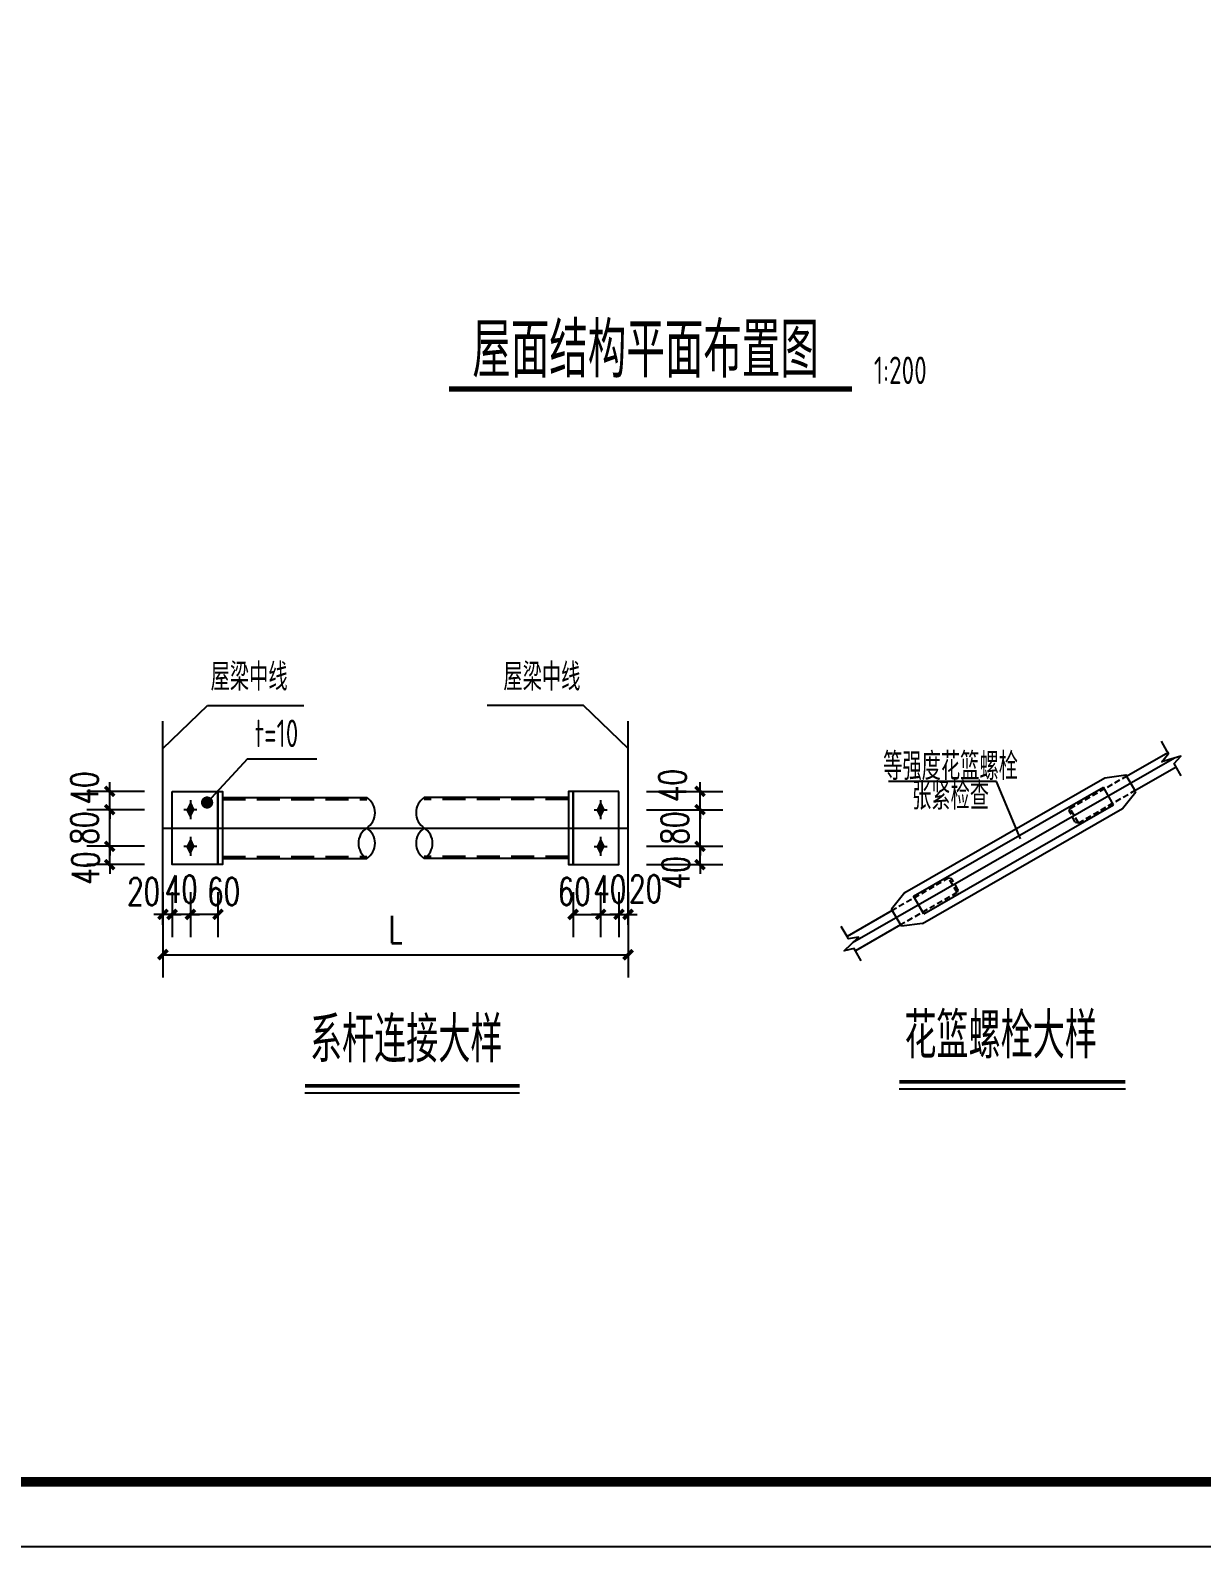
# Model space of a CAD drawing. Extents: x 180850 to 1400258, y 48356 to 327067.
# Drawn here: x 709208 to 734764, y 136382 to 169476 of the extents above; entities that cross this region are included whole.
import ezdxf
from ezdxf.enums import TextEntityAlignment as Align

# ---------------------------------------------------------------- set-up
doc = ezdxf.new("R2010")
doc.units = 0
doc.header["$LTSCALE"] = 1000
doc.linetypes.add('DASHED', pattern=[0.75, 0.5, -0.25])
doc.linetypes.add('HIDDEN2', pattern=[0.1875, 0.125, -0.0625])
for name, color, linetype in [('AXIS', 3, 'Continuous'), ('BOLT', 251, 'Continuous'), ('DOTE', 1, 'Continuous'), ('NUM', 7, 'Continuous'), ('PUB_TITLE', 4, 'Continuous'), ('PZ', 202, 'Continuous'), ('SC', 3, 'Continuous'), ('TEXT', 7, 'Continuous'), ('THIN', 7, 'Continuous'), ('XG', 6, 'Continuous'), ('引出线', 3, 'Continuous')]:
    doc.layers.add(name, color=color, linetype=linetype)
doc.styles.add('_TCH_DIM_T3', font='SIMPLEX', dxfattribs={"width": 0.705882, "bigfont": 'GBCBIG'})
doc.styles.add('TSSD_Label', font='tssdeng.shx', dxfattribs={"width": 0.7, "bigfont": 'hztxt.shx'})
doc.styles.add('TSSD_Norm', font='tssdeng.shx', dxfattribs={"bigfont": 'hztxt.shx'})
doc.dimstyles.new('TCH-200-1', dxfattribs={"dimtxt": 595, "dimasz": 200, "dimexe": 500, "dimexo": 600, "dimgap": 252.5, "dimtad": 1, "dimdec": 0, "dimzin": 0, "dimdsep": 46, "dimtxsty": '_TCH_DIM_T3', "dimblk": 'ARCHTICK', "dimcen": 0.09, "dimclrd": 3, "dimclre": 3, "dimclrt": 7, "dimazin": 2, "dimtfac": 1, "dimtdec": 0, "dimtix": 1, "dimtmove": 2, "dimatfit": 3, "dimfxl": 1, "dimtolj": 1, "dimtzin": 0, "dimarcsym": 0})

# ---------------------------------------------------------------- blocks, each defined once
blk = doc.blocks.new('_ArchTick')
at = {"color": 0, "linetype": 'ByBlock', "const_width": 0.4}
blk.add_lwpolyline([(-0.5, -0.5), (0.5, 0.5)], dxfattribs=at)
blk = doc.blocks.new('*D76')
at = {"layer": 'AXIS', "color": 3, "lineweight": -2, "transparency": 16777216}
for p, q in [((710939, 152467), (710939, 152667)), ((711700, 152467), (710439, 152467)), ((710939, 151667), (710939, 152467)), ((711700, 151667), (710439, 151667)), ((710939, 151667), (710939, 151467))]:
    blk.add_line(p, q, dxfattribs=at)
at = {"layer": 'Defpoints', "color": 0, "transparency": 16777216}
for p in [(710939, 152467), (712300, 152467), (712300, 151667)]:
    blk.add_point(p, dxfattribs=at)
at = {"layer": 'AXIS', "color": 3, "lineweight": -2, "transparency": 16777216, "xscale": 200, "yscale": 200, "zscale": 200}
for p, rotation in [((710939, 152467), 270), ((710939, 151667), 90)]:
    blk.add_blockref('_ArchTick', p, dxfattribs=dict(at, rotation=rotation))
at = {"layer": 'AXIS', "color": 7, "transparency": 16777216, "insert": (710389, 152067), "char_height": 595, "attachment_point": 5, "rotation": 90, "style": '_TCH_DIM_T3'}
blk.add_mtext('\\A1;80', dxfattribs=at)
blk = doc.blocks.new('*D77')
at = {"layer": 'AXIS', "color": 3, "lineweight": -2, "transparency": 16777216}
for p, q in [((710939, 152867), (710939, 153067)), ((711700, 152867), (710439, 152867)), ((710939, 152467), (710939, 152867)), ((711700, 152467), (710439, 152467)), ((710939, 152467), (710939, 152267))]:
    blk.add_line(p, q, dxfattribs=at)
at = {"layer": 'Defpoints', "color": 0, "transparency": 16777216}
for p in [(710939, 152867), (712300, 152867), (712300, 152467)]:
    blk.add_point(p, dxfattribs=at)
at = {"layer": 'AXIS', "color": 3, "lineweight": -2, "transparency": 16777216, "xscale": 200, "yscale": 200, "zscale": 200}
for p, rotation in [((710939, 152867), 270), ((710939, 152467), 90)]:
    blk.add_blockref('_ArchTick', p, dxfattribs=dict(at, rotation=rotation))
at = {"layer": 'AXIS', "color": 7, "transparency": 16777216, "insert": (710390, 152941), "char_height": 595, "attachment_point": 5, "rotation": 90, "style": '_TCH_DIM_T3'}
blk.add_mtext('\\A1;40', dxfattribs=at)
blk = doc.blocks.new('*D78')
at = {"layer": 'AXIS', "color": 3, "lineweight": -2, "transparency": 16777216}
for p, q in [((711700, 151667), (710439, 151667)), ((710939, 151667), (710939, 151867)), ((710939, 151267), (710939, 151667)), ((711700, 151267), (710439, 151267)), ((710939, 151267), (710939, 151067))]:
    blk.add_line(p, q, dxfattribs=at)
at = {"layer": 'Defpoints', "color": 0, "transparency": 16777216}
for p in [(710939, 151667), (712300, 151667), (712300, 151267)]:
    blk.add_point(p, dxfattribs=at)
at = {"layer": 'AXIS', "color": 3, "lineweight": -2, "transparency": 16777216, "xscale": 200, "yscale": 200, "zscale": 200}
for p, rotation in [((710939, 151667), 270), ((710939, 151267), 90)]:
    blk.add_blockref('_ArchTick', p, dxfattribs=dict(at, rotation=rotation))
at = {"layer": 'AXIS', "color": 7, "transparency": 16777216, "insert": (710414, 151192), "char_height": 595, "attachment_point": 5, "rotation": 90, "style": '_TCH_DIM_T3'}
blk.add_mtext('\\A1;40', dxfattribs=at)
blk = doc.blocks.new('*D79')
at = {"layer": 'AXIS', "color": 3, "lineweight": -2, "transparency": 16777216}
for p, q in [((712300, 150667), (712300, 149682)), ((712700, 150667), (712700, 149682)), ((712300, 150182), (712100, 150182)), ((712700, 150182), (712300, 150182)), ((712700, 150182), (712900, 150182))]:
    blk.add_line(p, q, dxfattribs=at)
at = {"layer": 'Defpoints', "color": 0, "transparency": 16777216}
for p in [(712300, 151267), (712700, 151267), (712300, 150182)]:
    blk.add_point(p, dxfattribs=at)
at = {"layer": 'AXIS', "color": 3, "lineweight": -2, "transparency": 16777216, "xscale": 200, "yscale": 200, "zscale": 200}
blk.add_blockref('_ArchTick', (712300, 150182), dxfattribs=at)
at = {"layer": 'AXIS', "color": 3, "lineweight": -2, "transparency": 16777216, "xscale": 200, "yscale": 200, "zscale": 200, "rotation": 180}
blk.add_blockref('_ArchTick', (712700, 150182), dxfattribs=at)
at = {"layer": 'AXIS', "color": 7, "transparency": 16777216, "insert": (712500, 150732), "char_height": 595, "attachment_point": 5, "style": '_TCH_DIM_T3'}
blk.add_mtext('\\A1;40', dxfattribs=at)
blk = doc.blocks.new('*D80')
at = {"layer": 'AXIS', "color": 3, "lineweight": -2, "transparency": 16777216}
for p, q in [((712100, 150667), (712100, 149682)), ((712300, 150667), (712300, 149682)), ((712100, 150182), (711900, 150182)), ((712300, 150182), (712100, 150182)), ((712300, 150182), (712500, 150182))]:
    blk.add_line(p, q, dxfattribs=at)
at = {"layer": 'Defpoints', "color": 0, "transparency": 16777216}
for p in [(712100, 151267), (712300, 151267), (712100, 150182)]:
    blk.add_point(p, dxfattribs=at)
at = {"layer": 'AXIS', "color": 3, "lineweight": -2, "transparency": 16777216, "xscale": 200, "yscale": 200, "zscale": 200}
blk.add_blockref('_ArchTick', (712100, 150182), dxfattribs=at)
at = {"layer": 'AXIS', "color": 3, "lineweight": -2, "transparency": 16777216, "xscale": 200, "yscale": 200, "zscale": 200, "rotation": 180}
blk.add_blockref('_ArchTick', (712300, 150182), dxfattribs=at)
at = {"layer": 'AXIS', "color": 7, "transparency": 16777216, "insert": (711680, 150682), "char_height": 595, "width": 470.77, "attachment_point": 5, "style": '_TCH_DIM_T3'}
blk.add_mtext('\\A1;20', dxfattribs=at)
blk = doc.blocks.new('*D81')
at = {"layer": 'AXIS', "color": 3, "lineweight": -2, "transparency": 16777216}
for p, q in [((712700, 150667), (712700, 149682)), ((713300, 150667), (713300, 149682)), ((713300, 150182), (712700, 150182))]:
    blk.add_line(p, q, dxfattribs=at)
at = {"layer": 'Defpoints', "color": 0, "transparency": 16777216}
for p in [(712700, 151267), (713300, 151267), (712700, 150182)]:
    blk.add_point(p, dxfattribs=at)
at = {"layer": 'AXIS', "color": 3, "lineweight": -2, "transparency": 16777216, "xscale": 200, "yscale": 200, "zscale": 200, "rotation": 180}
blk.add_blockref('_ArchTick', (712700, 150182), dxfattribs=at)
at = {"layer": 'AXIS', "color": 3, "lineweight": -2, "transparency": 16777216, "xscale": 200, "yscale": 200, "zscale": 200}
blk.add_blockref('_ArchTick', (713300, 150182), dxfattribs=at)
at = {"layer": 'AXIS', "color": 7, "transparency": 16777216, "insert": (713426, 150682), "char_height": 595, "attachment_point": 5, "style": '_TCH_DIM_T3'}
blk.add_mtext('\\A1;60', dxfattribs=at)
blk = doc.blocks.new('*D82')
at = {"layer": 'AXIS', "color": 3, "lineweight": -2, "transparency": 16777216}
for p, q in [((712100, 150115), (712100, 148802)), ((722251, 150115), (722251, 148802)), ((712100, 149302), (722251, 149302))]:
    blk.add_line(p, q, dxfattribs=at)
at = {"layer": 'Defpoints', "color": 0, "transparency": 16777216}
for p in [(712100, 150715), (722251, 150715), (722251, 149302)]:
    blk.add_point(p, dxfattribs=at)
at = {"layer": 'AXIS', "color": 3, "lineweight": -2, "transparency": 16777216, "xscale": 200, "yscale": 200, "zscale": 200, "rotation": 180}
blk.add_blockref('_ArchTick', (712100, 149302), dxfattribs=at)
at = {"layer": 'AXIS', "color": 3, "lineweight": -2, "transparency": 16777216, "xscale": 200, "yscale": 200, "zscale": 200}
blk.add_blockref('_ArchTick', (722251, 149302), dxfattribs=at)
at = {"layer": 'AXIS', "color": 7, "transparency": 16777216, "insert": (717175, 149852), "char_height": 595, "attachment_point": 5, "style": '_TCH_DIM_T3'}
blk.add_mtext('\\A1;L', dxfattribs=at)
blk = doc.blocks.new('*D91')
at = {"layer": 'AXIS', "color": 3, "lineweight": -2, "transparency": 16777216}
for p, q in [((723820, 152467), (723820, 152667)), ((722651, 152467), (724320, 152467)), ((723820, 151667), (723820, 152467)), ((722651, 151667), (724320, 151667)), ((723820, 151667), (723820, 151467))]:
    blk.add_line(p, q, dxfattribs=at)
at = {"layer": 'Defpoints', "color": 0, "transparency": 16777216}
for p in [(722051, 152467), (723820, 152467), (722051, 151667)]:
    blk.add_point(p, dxfattribs=at)
at = {"layer": 'AXIS', "color": 3, "lineweight": -2, "transparency": 16777216, "xscale": 200, "yscale": 200, "zscale": 200}
for p, rotation in [((723820, 152467), 270), ((723820, 151667), 90)]:
    blk.add_blockref('_ArchTick', p, dxfattribs=dict(at, rotation=rotation))
at = {"layer": 'AXIS', "color": 7, "transparency": 16777216, "insert": (723270, 152067), "char_height": 595, "attachment_point": 5, "rotation": 90, "style": '_TCH_DIM_T3'}
blk.add_mtext('\\A1;80', dxfattribs=at)
blk = doc.blocks.new('*D92')
at = {"layer": 'AXIS', "color": 3, "lineweight": -2, "transparency": 16777216}
for p, q in [((723820, 152867), (723820, 153067)), ((722651, 152867), (724320, 152867)), ((723820, 152467), (723820, 152867)), ((722651, 152467), (724320, 152467)), ((723820, 152467), (723820, 152267))]:
    blk.add_line(p, q, dxfattribs=at)
at = {"layer": 'Defpoints', "color": 0, "transparency": 16777216}
for p in [(722051, 152867), (723820, 152867), (722051, 152467)]:
    blk.add_point(p, dxfattribs=at)
at = {"layer": 'AXIS', "color": 3, "lineweight": -2, "transparency": 16777216, "xscale": 200, "yscale": 200, "zscale": 200}
for p, rotation in [((723820, 152867), 270), ((723820, 152467), 90)]:
    blk.add_blockref('_ArchTick', p, dxfattribs=dict(at, rotation=rotation))
at = {"layer": 'AXIS', "color": 7, "transparency": 16777216, "insert": (723220, 152992), "char_height": 595, "attachment_point": 5, "rotation": 90, "style": '_TCH_DIM_T3'}
blk.add_mtext('\\A1;40', dxfattribs=at)
blk = doc.blocks.new('*D93')
at = {"layer": 'AXIS', "color": 3, "lineweight": -2, "transparency": 16777216}
for p, q in [((722651, 151667), (724320, 151667)), ((723820, 151667), (723820, 151867)), ((723820, 151267), (723820, 151667)), ((722651, 151267), (724320, 151267)), ((723820, 151267), (723820, 151067))]:
    blk.add_line(p, q, dxfattribs=at)
at = {"layer": 'Defpoints', "color": 0, "transparency": 16777216}
for p in [(722051, 151667), (723820, 151667), (722051, 151267)]:
    blk.add_point(p, dxfattribs=at)
at = {"layer": 'AXIS', "color": 3, "lineweight": -2, "transparency": 16777216, "xscale": 200, "yscale": 200, "zscale": 200}
for p, rotation in [((723820, 151667), 270), ((723820, 151267), 90)]:
    blk.add_blockref('_ArchTick', p, dxfattribs=dict(at, rotation=rotation))
at = {"layer": 'AXIS', "color": 7, "transparency": 16777216, "insert": (723290, 151091), "char_height": 595, "attachment_point": 5, "rotation": 90, "style": '_TCH_DIM_T3'}
blk.add_mtext('\\A1;40', dxfattribs=at)
blk = doc.blocks.new('*D94')
at = {"layer": 'AXIS', "color": 3, "lineweight": -2, "transparency": 16777216}
for p, q in [((721651, 150667), (721651, 149682)), ((722051, 150667), (722051, 149682)), ((721651, 150182), (721451, 150182)), ((721651, 150182), (722051, 150182)), ((722051, 150182), (722251, 150182))]:
    blk.add_line(p, q, dxfattribs=at)
at = {"layer": 'Defpoints', "color": 0, "transparency": 16777216}
for p in [(721651, 151267), (722051, 151267), (722051, 150182)]:
    blk.add_point(p, dxfattribs=at)
at = {"layer": 'AXIS', "color": 3, "lineweight": -2, "transparency": 16777216, "xscale": 200, "yscale": 200, "zscale": 200}
blk.add_blockref('_ArchTick', (721651, 150182), dxfattribs=at)
at = {"layer": 'AXIS', "color": 3, "lineweight": -2, "transparency": 16777216, "xscale": 200, "yscale": 200, "zscale": 200, "rotation": 180}
blk.add_blockref('_ArchTick', (722051, 150182), dxfattribs=at)
at = {"layer": 'AXIS', "color": 7, "transparency": 16777216, "insert": (721851, 150732), "char_height": 595, "attachment_point": 5, "style": '_TCH_DIM_T3'}
blk.add_mtext('\\A1;40', dxfattribs=at)
blk = doc.blocks.new('*D95')
at = {"layer": 'AXIS', "color": 3, "lineweight": -2, "transparency": 16777216}
for p, q in [((722051, 150667), (722051, 149682)), ((722251, 150667), (722251, 149682)), ((722051, 150182), (721851, 150182)), ((722051, 150182), (722251, 150182)), ((722251, 150182), (722451, 150182))]:
    blk.add_line(p, q, dxfattribs=at)
at = {"layer": 'Defpoints', "color": 0, "transparency": 16777216}
for p in [(722051, 151267), (722251, 151267), (722251, 150182)]:
    blk.add_point(p, dxfattribs=at)
at = {"layer": 'AXIS', "color": 3, "lineweight": -2, "transparency": 16777216, "xscale": 200, "yscale": 200, "zscale": 200}
blk.add_blockref('_ArchTick', (722051, 150182), dxfattribs=at)
at = {"layer": 'AXIS', "color": 3, "lineweight": -2, "transparency": 16777216, "xscale": 200, "yscale": 200, "zscale": 200, "rotation": 180}
blk.add_blockref('_ArchTick', (722251, 150182), dxfattribs=at)
at = {"layer": 'AXIS', "color": 7, "transparency": 16777216, "insert": (722631, 150742), "char_height": 595, "width": 470.77, "attachment_point": 5, "style": '_TCH_DIM_T3'}
blk.add_mtext('\\A1;20', dxfattribs=at)
blk = doc.blocks.new('*D96')
at = {"layer": 'AXIS', "color": 3, "lineweight": -2, "transparency": 16777216}
for p, q in [((721051, 150667), (721051, 149682)), ((721651, 150667), (721651, 149682)), ((721051, 150182), (721651, 150182))]:
    blk.add_line(p, q, dxfattribs=at)
at = {"layer": 'Defpoints', "color": 0, "transparency": 16777216}
for p in [(721051, 151267), (721651, 151267), (721651, 150182)]:
    blk.add_point(p, dxfattribs=at)
at = {"layer": 'AXIS', "color": 3, "lineweight": -2, "transparency": 16777216, "xscale": 200, "yscale": 200, "zscale": 200, "rotation": 180}
blk.add_blockref('_ArchTick', (721051, 150182), dxfattribs=at)
at = {"layer": 'AXIS', "color": 3, "lineweight": -2, "transparency": 16777216, "xscale": 200, "yscale": 200, "zscale": 200}
blk.add_blockref('_ArchTick', (721651, 150182), dxfattribs=at)
at = {"layer": 'AXIS', "color": 7, "transparency": 16777216, "insert": (721076, 150682), "char_height": 595, "attachment_point": 5, "style": '_TCH_DIM_T3'}
blk.add_mtext('\\A1;60', dxfattribs=at)

msp = doc.modelspace()

# ---------------------------------------------------------------- hatches: boundary and pattern name
at = {"layer": 'BOLT'}
for points in [[(712699.74, 152607.26), (712769.94, 152466.86), (712699.74, 152326.46), (712629.54, 152466.86)], [(721650.8, 152607.26), (721580.6, 152466.86), (721650.8, 152326.46), (721721, 152466.86)], [(712699.74, 151807.26), (712769.94, 151666.86), (712699.74, 151526.46), (712629.54, 151666.86)], [(721650.8, 151807.26), (721580.6, 151666.86), (721650.8, 151526.46), (721721, 151666.86)]]:
    msp.add_hatch(color=256, dxfattribs=at).paths.add_polyline_path(points)

# ---------------------------------------------------------------- linework, layer by layer
at = {"color": 3, "const_width": 117.6}
msp.add_lwpolyline([(718343.02, 161651.05), (727136.96, 161651.05)], dxfattribs=at)
at = {"layer": 'AXIS'}
for p, q in [((712099.74, 153802.85), (713075.18, 154740.56)), ((713075.18, 154740.56), (715172.68, 154740.56)), ((721275.36, 154740.56), (719177.87, 154740.56)), ((722250.8, 153802.85), (721275.36, 154740.56)), ((712099.74, 149950.99), (712099.74, 154397.9)), ((722250.8, 149950.99), (722250.8, 154397.9)), ((713948.28, 153573.16), (713064.47, 152623.32)), ((713948.28, 153573.16), (715460.34, 153573.16)), ((730290.03, 153084.06), (727934.31, 153084.06)), ((730810.82, 151827.17), (730290.03, 153084.06))]:
    msp.add_line(p, q, dxfattribs=at)
at = {"layer": 'BOLT'}
for p, q in [((712699.74, 152607.26), (712629.54, 152466.86)), ((712699.74, 152677.46), (712699.74, 152256.26)), ((712699.74, 152607.26), (712769.94, 152466.86)), ((721650.8, 152607.26), (721580.6, 152466.86)), ((721650.8, 152677.46), (721650.8, 152256.26)), ((721650.8, 152607.26), (721721, 152466.86)), ((712840.14, 152466.86), (712559.34, 152466.86)), ((712699.74, 152326.46), (712629.54, 152466.86)), ((712699.74, 152326.46), (712769.94, 152466.86)), ((721510.4, 152466.86), (721791.2, 152466.86)), ((721650.8, 152326.46), (721580.6, 152466.86)), ((721650.8, 152326.46), (721721, 152466.86)), ((712840.14, 151666.86), (712559.34, 151666.86)), ((712699.74, 151807.26), (712629.54, 151666.86)), ((712699.74, 151526.46), (712629.54, 151666.86)), ((712699.74, 151877.46), (712699.74, 151456.26)), ((712699.74, 151807.26), (712769.94, 151666.86)), ((712699.74, 151526.46), (712769.94, 151666.86)), ((721510.4, 151666.86), (721791.2, 151666.86)), ((721650.8, 151807.26), (721580.6, 151666.86)), ((721650.8, 151526.46), (721580.6, 151666.86)), ((721650.8, 151877.46), (721650.8, 151456.26)), ((721650.8, 151807.26), (721721, 151666.86)), ((721650.8, 151526.46), (721721, 151666.86))]:
    msp.add_line(p, q, dxfattribs=at)
at = {"layer": 'DOTE'}
for p, q in [((734169.02, 153594.76), (727145.52, 149558.27)), ((712099.74, 152066.86), (722250.8, 152066.86))]:
    msp.add_line(p, q, dxfattribs=at)
at = {"layer": 'NUM', "const_width": 75}
for points in [[(715197.93, 146438.89), (719883.24, 146438.89)], [(728166.95, 146526.58), (733099.63, 146526.58)]]:
    msp.add_lwpolyline(points, dxfattribs=at)
at = {"layer": 'NUM'}
msp.add_lwpolyline([(715197.93, 146288.89), (719883.24, 146288.89)], dxfattribs=at)
at = {"layer": 'PUB_TITLE'}
msp.add_lwpolyline([(674841.6, 220381.89), (793770.78, 220381.89), (793770.78, 136381.97), (674841.6, 136381.97)], close=True, dxfattribs=at)
at = {"layer": 'PUB_TITLE', "const_width": 212.12}
msp.add_lwpolyline([(678376.95, 137796.11), (678376.95, 218967.75), (792356.64, 218967.75), (792356.64, 137796.11)], close=True, dxfattribs=at)
at = {"layer": 'PZ'}
for points in [[(712299.74, 152866.86), (713299.74, 152866.86), (713299.74, 151266.86), (712299.74, 151266.86)], [(713299.74, 152866.86), (713399.74, 152866.86), (713399.74, 151266.86), (713299.74, 151266.86)], [(721050.8, 152866.86), (720950.8, 152866.86), (720950.8, 151266.86), (721050.8, 151266.86)], [(722050.8, 152866.86), (721050.8, 152866.86), (721050.8, 151266.86), (722050.8, 151266.86)]]:
    msp.add_lwpolyline(points, close=True, dxfattribs=at)
at = {"layer": 'SC'}
for p, q in [((733125.26, 153200.31), (734024.26, 153715.29)), ((733306.81, 152884.24), (734205.17, 153398.86)), ((728014.62, 150267.95), (727027.79, 149700.81)), ((728195.87, 149951.71), (727209.68, 149384.94))]:
    msp.add_line(p, q, dxfattribs=at)
at = {"layer": 'SC', "linetype": 'HIDDEN2'}
for p, q in [((731894.94, 152495.54), (733125.63, 153200.52)), ((732076.12, 152179.25), (733306.81, 152884.24)), ((731875.55, 152426.09), (731894.32, 152495.18)), ((732006.4, 152197.66), (731875.55, 152426.09)), ((732075.5, 152178.9), (731894.32, 152495.18)), ((732006.4, 152197.66), (732075.5, 152178.9)), ((729243.94, 150974.46), (728014.25, 150267.74)), ((729426.19, 150658.79), (729244.56, 150974.82)), ((729313.68, 150956.15), (729244.56, 150974.82)), ((729444.86, 150727.91), (729313.68, 150956.15)), ((729425.57, 150658.44), (728195.87, 149951.71)), ((729444.86, 150727.91), (729426.19, 150658.79))]:
    msp.add_line(p, q, dxfattribs=at)
at = {"layer": 'SC'}
for points in [[(734316.55, 153204.04), (734190.92, 153423.78), (734162.42, 153473.64), (734312.04, 153636.93), (733896.7, 153514.47), (734038.46, 153690.45), (734009.96, 153740.31), (733884.33, 153960.05)], [(727335.99, 149165.58), (727209.68, 149384.94), (727181.02, 149434.7), (726964.54, 149387.93), (727279.86, 149684.71), (727056.39, 149651.13), (727027.74, 149700.9), (726901.42, 149920.25)]]:
    msp.add_lwpolyline(points, dxfattribs=at)
at = {"layer": 'THIN'}
msp.add_lwpolyline([(728166.95, 146376.58), (733099.63, 146376.58)], dxfattribs=at)
at = {"layer": 'XG'}
for p, q in [((732651.23, 153165.42), (733108.92, 153229.89)), ((733324.32, 152854.07), (733108.92, 153229.89)), ((728284.53, 150660.06), (732651.23, 153165.42)), ((728479.46, 150578.87), (732622.76, 152956.19)), ((732842.42, 152572.93), (732622.76, 152956.19)), ((713399.74, 152731.86), (716547.15, 152731.86)), ((720950.8, 152731.86), (717803.4, 152731.86)), ((728699.13, 150195.61), (732842.42, 152572.93)), ((732823.22, 152606.44), (732823.4, 152606.54)), ((733037.35, 152491.74), (733324.32, 152854.07)), ((728670.65, 149986.38), (733037.35, 152491.74)), ((713399.74, 151401.86), (716547.15, 151401.86)), ((720950.8, 151401.86), (717803.4, 151401.86)), ((728284.53, 150660.06), (727997.56, 150297.72)), ((728212.96, 149921.91), (727997.56, 150297.72)), ((728699.13, 150195.61), (728479.46, 150578.87)), ((728696.67, 150199.9), (728481.27, 150575.71)), ((728670.65, 149986.38), (728212.96, 149921.91))]:
    msp.add_line(p, q, dxfattribs=at)
at = {"layer": 'XG', "linetype": 'DASHED'}
for p, q in [((713399.74, 152691.86), (716547.15, 152691.86)), ((720950.8, 152691.86), (717803.4, 152691.86)), ((713399.74, 151441.86), (716547.15, 151441.86)), ((720950.8, 151441.86), (717803.4, 151441.86))]:
    msp.add_line(p, q, dxfattribs=at)
at = {"layer": 'XG'}
for centre, start, end in [((716332.12, 152399.36), 302.890409, 57.109591), ((718018.42, 152399.36), 122.890409, 237.109591), ((716762.17, 151734.36), 122.890409, 237.109591), ((716332.12, 151734.36), 302.890409, 57.109591), ((718018.42, 151734.36), 122.890409, 237.109591), ((717588.37, 151734.36), 302.890409, 57.109591)]:
    msp.add_arc(centre, 395.97, start, end, dxfattribs=at)
at = {"layer": '引出线', "const_width": 133.33}
msp.add_lwpolyline([(712997.8, 152623.32, 1), (713131.14, 152623.32, 1)], format="xyb", close=True, dxfattribs=at)

# ---------------------------------------------------------------- texts
at = {"layer": 'TEXT', "style": 'TSSD_Norm', "width": 0.7}
for s, height, p in [('屋面结构平面布置图', 1200, (718851.65, 161898.14)), ('1:200', 600, (727612.62, 161756.41))]:
    msp.add_text(s, height=height, dxfattribs=at).set_placement(p)
at = {"layer": 'TEXT', "style": 'TSSD_Label', "width": 0.7}
for p in [(714821.38, 154884.32), (721209.17, 154884.32)]:
    msp.add_text('屋梁中线', height=600, dxfattribs=at).set_placement(p, align=Align.BOTTOM_RIGHT)
for s, height, p in [('t=10', 600, (714104.6, 153653.16)), ('系杆连接大样', 1000, (715309.54, 146648.89)), ('花篮螺栓大样', 1000, (728277.74, 146736.58))]:
    msp.add_text(s, height=height, dxfattribs=at).set_placement(p, align=Align.BOTTOM_LEFT)
for s, p in [('等强度花篮螺栓', (729285.38, 153413.26)), ('张紧检查', (729285.38, 152765.78))]:
    msp.add_text(s, height=600, dxfattribs=at).set_placement(p, align=Align.MIDDLE_CENTER)

# ---------------------------------------------------------------- dimensions: what is measured, and where the dimension line sits
at = {"layer": 'AXIS'}
for base, p1, p2, angle, text, picture, middle in [((710939.44, 152866.86), (712299.74, 152466.86), (712299.74, 152866.86), 90, '40', '*D77', (710390.41, 152941.48)), ((723819.95, 152866.86), (722050.8, 152466.86), (722050.8, 152866.86), 90, '40', '*D92', (723219.91, 152991.64)), ((710939.44, 151666.86), (712299.74, 151266.86), (712299.74, 151666.86), 90, '40', '*D78', (710414.42, 151192.25)), ((723819.95, 151666.86), (722050.8, 151266.86), (722050.8, 151666.86), 90, '40', '*D93', (723289.64, 151091.28)), ((721650.8, 150182.21), (721050.8, 151266.86), (721650.8, 151266.86), 180, '60', '*D96', (721076.19, 150682.21)), ((722250.8, 150182.21), (722050.8, 151266.86), (722250.8, 151266.86), 180, '20', '*D95', (722631.41, 150742.46))]:
    dim = msp.add_linear_dim(base=base, p1=p1, p2=p2, angle=angle, text=text, dimstyle='TCH-200-1', dxfattribs=at)
    dim.commit()
    dim.dimension.update_dxf_attribs({"geometry": picture, "text_midpoint": middle, "dimtype": 160})
for base, p1, p2, angle, text, picture, middle in [((710939.44, 152466.86), (712299.74, 151666.86), (712299.74, 152466.86), 90, '80', '*D76', (710389.44, 152066.86)), ((723819.95, 152466.86), (722050.8, 151666.86), (722050.8, 152466.86), 90, '80', '*D91', (723269.95, 152066.86)), ((722050.8, 150182.21), (721650.8, 151266.86), (722050.8, 151266.86), 180, '40', '*D94', (721850.8, 150732.21))]:
    dim = msp.add_linear_dim(base=base, p1=p1, p2=p2, angle=angle, text=text, dimstyle='TCH-200-1', dxfattribs=at)
    dim.commit()
    dim.dimension.update_dxf_attribs({"geometry": picture, "text_midpoint": middle})
for base, p1, p2, text, picture, middle in [((712099.74, 150182.21), (712299.74, 151266.86), (712099.74, 151266.86), '20', '*D80', (711679.98, 150682.21)), ((712699.74, 150182.21), (713299.74, 151266.86), (712699.74, 151266.86), '60', '*D81', (713426.2, 150682.21))]:
    dim = msp.add_linear_dim(base=base, p1=p1, p2=p2, text=text, dimstyle='TCH-200-1', dxfattribs=at)
    dim.commit()
    dim.dimension.update_dxf_attribs({"geometry": picture, "text_midpoint": middle, "dimtype": 160})
for base, p1, p2, text, picture, middle in [((712299.74, 150182.21), (712699.74, 151266.86), (712299.74, 151266.86), '40', '*D79', (712499.74, 150732.21)), ((722250.8, 149301.7), (712099.74, 150714.73), (722250.8, 150714.73), 'L', '*D82', (717175.27, 149851.7))]:
    dim = msp.add_linear_dim(base=base, p1=p1, p2=p2, text=text, dimstyle='TCH-200-1', dxfattribs=at)
    dim.commit()
    dim.dimension.update_dxf_attribs({"geometry": picture, "text_midpoint": middle})

doc.saveas('drawing.dxf')
